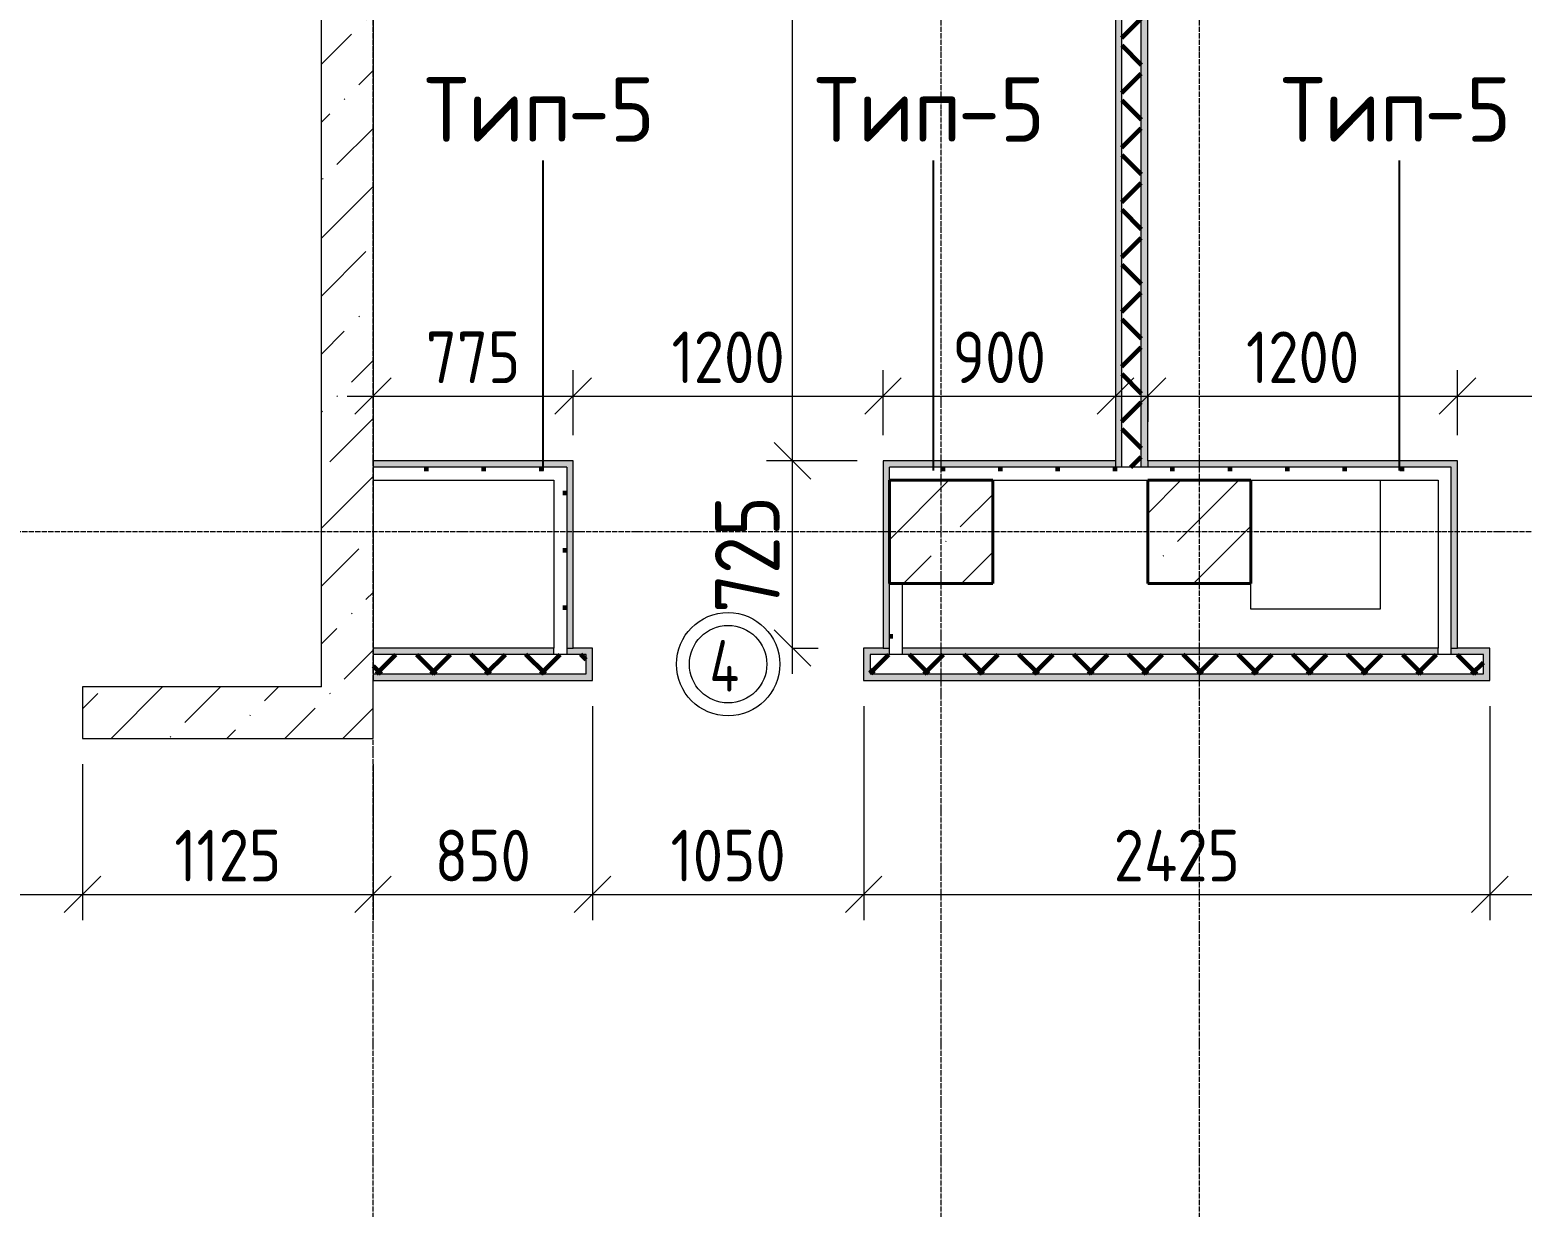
# Model space of a CAD drawing. Header units: millimetres. Extents: x -60946 to 138510, y -262288 to 24501.
# Drawn here: x 11280 to 17059, y -97159 to -92600 of the extents above; entities that cross this region are included whole.
import ezdxf

# ---------------------------------------------------------------- set-up
doc = ezdxf.new("R2010")
doc.units = ezdxf.units.MM
doc.linetypes.add('ADSK_Линия сетки', pattern=[25, 20, -2.5, 0, -2.5])
for name, color, linetype, lineweight in [('2)Тип-2', 3, 'Continuous', 60), ('2)Тип-5', 1, 'Continuous', 60), ('Марки дверей', 7, 'Continuous', 20), ('Несущие колонны', 7, 'Continuous', 18), ('Оси', 7, 'Continuous', 9), ('Перекрытие', 7, 'Continuous', 18), ('Размеры', 7, 'Continuous', 9), ('Стены внутренние', 7, 'Continuous', 18), ('Стены наружные', 7, 'Continuous', 18), ('Стены штриховка', 7, 'Continuous', 9)]:
    doc.layers.add(name, color=color, linetype=linetype, lineweight=lineweight)
doc.styles.add('GOST Common_2', font='', dxfattribs={"width": 0.9, "height": 250})
doc.styles.add('GOST Common_3', font='', dxfattribs={"width": 0.9, "height": 200})
doc.styles.add('GOST Common_4', font='', dxfattribs={"height": 250})
doc.styles.add('GOST Common_B', font='', dxfattribs={"width": 0.8, "height": 200})
doc.styles.get('GOST Common_2').set_extended_font_data('GOST Common')
doc.styles.get('GOST Common_3').set_extended_font_data('GOST Common')
doc.styles.get('GOST Common_4').set_extended_font_data('GOST Common')
doc.styles.get('GOST Common_B').set_extended_font_data('GOST Common', bold=True)
doc.dimstyles.new('ADSK_Основной_2_0_2', dxfattribs={"dimscale": 304.8, "dimtxt": 201.142999, "dimasz": 0.463911, "dimexe": 0.328084, "dimexo": 0.328084, "dimgap": 0.164042, "dimtad": 1, "dimdec": 3, "dimrnd": 0.001, "dimdsep": 46, "dimtxsty": 'GOST Common_3', "dimblk1": 'OBLIQUE', "dimblk2": 'OBLIQUE', "dimsah": 1, "dimcen": 0.09, "dimdle": 0.328084, "dimazin": 2, "dimtfac": 1, "dimtdec": 4, "dimtix": 1, "dimtmove": 0, "dimatfit": 3, "dimfxl": 1, "dimtvp": 1, "dimtolj": 1, "dimtzin": 0, "dimlwd": 20, "dimlwe": 20, "dimarcsym": 2})
doc.dimstyles.new('ADSK_Основной_2_0_3', dxfattribs={"dimscale": 304.8, "dimtxt": 201.142999, "dimasz": 0.463911, "dimexe": 0.328084, "dimexo": 0.328084, "dimgap": 0.164042, "dimtad": 1, "dimdec": 3, "dimrnd": 0.001, "dimdsep": 46, "dimtxsty": 'GOST Common_2', "dimblk1": 'OBLIQUE', "dimblk2": 'OBLIQUE', "dimsah": 1, "dimcen": 0.09, "dimdle": 0.328084, "dimazin": 2, "dimtfac": 1, "dimtdec": 4, "dimtix": 1, "dimtmove": 0, "dimatfit": 3, "dimfxl": 1, "dimtvp": 1, "dimtolj": 1, "dimtzin": 0, "dimlwd": 20, "dimlwe": 20, "dimarcsym": 2})
pattern_1 = [(45, (9.36, -97949.04), (-224.5064, 224.5064), []), (45, (233.87, -97949.04), (-224.5064, 224.5064), [396.875, -79.375, 3.353, -76.022])]
pattern_2 = [(45, (9.36, -97949.04), (84.1895, 308.696), [396.875, -79.375, 3.353, -76.022])]
pattern_3 = [(45, (9.36, -97949.04), (-106.066, 106.066), []), (135, (9.36, -97949.04), (-106.066, -106.066), [])]
pattern_4 = [(0, (9.36, -97949.04), (111.125, 111.125), [55.562, -166.687]), (90, (37.14, -97976.82), (-111.125, 111.125), [55.562, -166.687])]

# ---------------------------------------------------------------- blocks, each defined once
blk = doc.blocks.new('ADSK_КолоннаЖБ_Прямоугольная - 400x400 мм-1807143-Кладочный план 2-го этаж')
at = {"layer": 'Несущие колонны', "lineweight": 40}
for p, q in [((-200, 200), (200, 200)), ((-200, -200), (-200, 200)), ((200, 200), (200, -200)), ((200, -200), (-200, -200))]:
    blk.add_line(p, q, dxfattribs=at)
blk = doc.blocks.new('_Oblique')
at = {"color": 0, "linetype": 'ByBlock', "lineweight": -2}
blk.add_line((-0.5, -0.5), (0.5, 0.5), dxfattribs=at)
blk = doc.blocks.new('*D4785')
at = {"layer": 'Defpoints', "color": 0, "transparency": 16777216}
for p in [(9934.4, -95344.1), (11484.4, -95344.1), (11484.4, -95947.8)]:
    blk.add_point(p, dxfattribs=at)
at = {"layer": 'Размеры', "color": 0, "lineweight": 20, "transparency": 16777216}
for p, q in [((9934.4, -95444.1), (9934.4, -96047.8)), ((11484.4, -95444.1), (11484.4, -96047.8)), ((9834.4, -95947.8), (11584.4, -95947.8))]:
    blk.add_line(p, q, dxfattribs=at)
at = {"layer": 'Размеры', "color": 0, "lineweight": 20, "transparency": 16777216, "xscale": 141.4, "yscale": 141.4, "zscale": 141.4, "rotation": 180}
blk.add_blockref('_Oblique', (9934.4, -95947.8), dxfattribs=at)
at = {"layer": 'Размеры', "color": 0, "lineweight": 20, "transparency": 16777216, "xscale": 141.4, "yscale": 141.4, "zscale": 141.4}
blk.add_blockref('_Oblique', (11484.4, -95947.8), dxfattribs=at)
at = {"layer": 'Размеры', "color": 0, "lineweight": 9, "transparency": 16777216, "insert": (10709.4, -95797.8), "char_height": 200, "width": 560.473, "attachment_point": 5, "style": 'GOST Common_3'}
blk.add_mtext('\\A1;1550', dxfattribs=at)
blk = doc.blocks.new('*D4786')
at = {"layer": 'Defpoints', "color": 0, "transparency": 16777216}
for p in [(11484.4, -95344.1), (12609.4, -95344.1), (12609.4, -95947.8)]:
    blk.add_point(p, dxfattribs=at)
at = {"layer": 'Размеры', "color": 0, "lineweight": 20, "transparency": 16777216}
for p, q in [((11484.4, -95444.1), (11484.4, -96047.8)), ((12609.4, -95444.1), (12609.4, -96047.8)), ((11384.4, -95947.8), (12709.4, -95947.8))]:
    blk.add_line(p, q, dxfattribs=at)
at = {"layer": 'Размеры', "color": 0, "lineweight": 20, "transparency": 16777216, "xscale": 141.4, "yscale": 141.4, "zscale": 141.4, "rotation": 180}
blk.add_blockref('_Oblique', (11484.4, -95947.8), dxfattribs=at)
at = {"layer": 'Размеры', "color": 0, "lineweight": 20, "transparency": 16777216, "xscale": 141.4, "yscale": 141.4, "zscale": 141.4}
blk.add_blockref('_Oblique', (12609.4, -95947.8), dxfattribs=at)
at = {"layer": 'Размеры', "color": 0, "lineweight": 9, "transparency": 16777216, "insert": (12046.9, -95797.8), "char_height": 200, "width": 515.472, "attachment_point": 5, "style": 'GOST Common_3'}
blk.add_mtext('\\A1;1125', dxfattribs=at)
blk = doc.blocks.new('*D4787')
at = {"layer": 'Defpoints', "color": 0, "transparency": 16777216}
for p in [(13459.4, -95119.1), (12609.4, -95344.1), (13459.4, -95947.8)]:
    blk.add_point(p, dxfattribs=at)
at = {"layer": 'Размеры', "color": 0, "lineweight": 20, "transparency": 16777216}
for p, q in [((13459.4, -95219.1), (13459.4, -96047.8)), ((12609.4, -95444.1), (12609.4, -96047.8)), ((12509.4, -95947.8), (13559.4, -95947.8))]:
    blk.add_line(p, q, dxfattribs=at)
at = {"layer": 'Размеры', "color": 0, "lineweight": 20, "transparency": 16777216, "xscale": 141.4, "yscale": 141.4, "zscale": 141.4, "rotation": 180}
blk.add_blockref('_Oblique', (12609.4, -95947.8), dxfattribs=at)
at = {"layer": 'Размеры', "color": 0, "lineweight": 20, "transparency": 16777216, "xscale": 141.4, "yscale": 141.4, "zscale": 141.4}
blk.add_blockref('_Oblique', (13459.4, -95947.8), dxfattribs=at)
at = {"layer": 'Размеры', "color": 0, "lineweight": 9, "transparency": 16777216, "insert": (13034.4, -95797.8), "char_height": 200, "width": 454.106, "attachment_point": 5, "style": 'GOST Common_3'}
blk.add_mtext('\\A1;850', dxfattribs=at)
blk = doc.blocks.new('*D4788')
at = {"layer": 'Defpoints', "color": 0, "transparency": 16777216}
for p in [(13459.4, -95119.1), (14509.4, -95119.1), (14509.4, -95947.8)]:
    blk.add_point(p, dxfattribs=at)
at = {"layer": 'Размеры', "color": 0, "lineweight": 20, "transparency": 16777216}
for p, q in [((13459.4, -95219.1), (13459.4, -96047.8)), ((14509.4, -95219.1), (14509.4, -96047.8)), ((13359.4, -95947.8), (14609.4, -95947.8))]:
    blk.add_line(p, q, dxfattribs=at)
at = {"layer": 'Размеры', "color": 0, "lineweight": 20, "transparency": 16777216, "xscale": 141.4, "yscale": 141.4, "zscale": 141.4, "rotation": 180}
blk.add_blockref('_Oblique', (13459.4, -95947.8), dxfattribs=at)
at = {"layer": 'Размеры', "color": 0, "lineweight": 20, "transparency": 16777216, "xscale": 141.4, "yscale": 141.4, "zscale": 141.4}
blk.add_blockref('_Oblique', (14509.4, -95947.8), dxfattribs=at)
at = {"layer": 'Размеры', "color": 0, "lineweight": 9, "transparency": 16777216, "insert": (13984.4, -95797.8), "char_height": 200, "width": 560.473, "attachment_point": 5, "style": 'GOST Common_3'}
blk.add_mtext('\\A1;1050', dxfattribs=at)
blk = doc.blocks.new('*D4789')
at = {"layer": 'Defpoints', "color": 0, "transparency": 16777216}
for p in [(14509.4, -95119.1), (16934.4, -95119.1), (16934.4, -95947.8)]:
    blk.add_point(p, dxfattribs=at)
at = {"layer": 'Размеры', "color": 0, "lineweight": 20, "transparency": 16777216}
for p, q in [((14509.4, -95219.1), (14509.4, -96047.8)), ((16934.4, -95219.1), (16934.4, -96047.8)), ((14409.4, -95947.8), (17034.4, -95947.8))]:
    blk.add_line(p, q, dxfattribs=at)
at = {"layer": 'Размеры', "color": 0, "lineweight": 20, "transparency": 16777216, "xscale": 141.4, "yscale": 141.4, "zscale": 141.4, "rotation": 180}
blk.add_blockref('_Oblique', (14509.4, -95947.8), dxfattribs=at)
at = {"layer": 'Размеры', "color": 0, "lineweight": 20, "transparency": 16777216, "xscale": 141.4, "yscale": 141.4, "zscale": 141.4}
blk.add_blockref('_Oblique', (16934.4, -95947.8), dxfattribs=at)
at = {"layer": 'Размеры', "color": 0, "lineweight": 9, "transparency": 16777216, "insert": (15721.9, -95797.8), "char_height": 200, "width": 625.93, "attachment_point": 5, "style": 'GOST Common_3'}
blk.add_mtext('\\A1;2425', dxfattribs=at)
blk = doc.blocks.new('*D4790')
at = {"layer": 'Defpoints', "color": 0, "transparency": 16777216}
for p in [(16934.4, -95119.1), (18134.4, -95119.1), (18134.4, -95947.8)]:
    blk.add_point(p, dxfattribs=at)
at = {"layer": 'Размеры', "color": 0, "lineweight": 20, "transparency": 16777216}
for p, q in [((16934.4, -95219.1), (16934.4, -96047.8)), ((18134.4, -95219.1), (18134.4, -96047.8)), ((16834.4, -95947.8), (18234.4, -95947.8))]:
    blk.add_line(p, q, dxfattribs=at)
at = {"layer": 'Размеры', "color": 0, "lineweight": 20, "transparency": 16777216, "xscale": 141.4, "yscale": 141.4, "zscale": 141.4, "rotation": 180}
blk.add_blockref('_Oblique', (16934.4, -95947.8), dxfattribs=at)
at = {"layer": 'Размеры', "color": 0, "lineweight": 20, "transparency": 16777216, "xscale": 141.4, "yscale": 141.4, "zscale": 141.4}
blk.add_blockref('_Oblique', (18134.4, -95947.8), dxfattribs=at)
at = {"layer": 'Размеры', "color": 0, "lineweight": 9, "transparency": 16777216, "insert": (17534.4, -95797.8), "char_height": 200, "width": 560.473, "attachment_point": 5, "style": 'GOST Common_3'}
blk.add_mtext('\\A1;1200', dxfattribs=at)
blk = doc.blocks.new('*D4944')
at = {"layer": 'Defpoints', "color": 0, "transparency": 16777216}
for p in [(12609.4, -93918.1), (13384.4, -94018.1), (13384.4, -94269.1)]:
    blk.add_point(p, dxfattribs=at)
at = {"layer": 'Размеры', "color": 0, "lineweight": 20, "transparency": 16777216}
for p, q in [((13384.4, -94169.1), (13384.4, -93918.1)), ((12509.4, -94018.1), (13484.4, -94018.1)), ((12609.4, -94018.1), (12609.4, -94118.1))]:
    blk.add_line(p, q, dxfattribs=at)
at = {"layer": 'Размеры', "color": 0, "lineweight": 20, "transparency": 16777216, "xscale": 141.4, "yscale": 141.4, "zscale": 141.4, "rotation": 180}
blk.add_blockref('_Oblique', (12609.4, -94018.1), dxfattribs=at)
at = {"layer": 'Размеры', "color": 0, "lineweight": 20, "transparency": 16777216, "xscale": 141.4, "yscale": 141.4, "zscale": 141.4}
blk.add_blockref('_Oblique', (13384.4, -94018.1), dxfattribs=at)
at = {"layer": 'Размеры', "color": 0, "lineweight": 9, "transparency": 16777216, "insert": (12996.9, -93868.1), "char_height": 200, "width": 454.106, "attachment_point": 5, "style": 'GOST Common_3'}
blk.add_mtext('\\A1;775', dxfattribs=at)
blk = doc.blocks.new('*D4945')
at = {"layer": 'Defpoints', "color": 0, "transparency": 16777216}
for p in [(14584.4, -94018.1), (13384.4, -94269.1), (14584.4, -94269.1)]:
    blk.add_point(p, dxfattribs=at)
at = {"layer": 'Размеры', "color": 0, "lineweight": 20, "transparency": 16777216}
for p, q in [((13384.4, -94169.1), (13384.4, -93918.1)), ((14584.4, -94169.1), (14584.4, -93918.1)), ((13284.4, -94018.1), (14684.4, -94018.1))]:
    blk.add_line(p, q, dxfattribs=at)
at = {"layer": 'Размеры', "color": 0, "lineweight": 20, "transparency": 16777216, "xscale": 141.4, "yscale": 141.4, "zscale": 141.4, "rotation": 180}
blk.add_blockref('_Oblique', (13384.4, -94018.1), dxfattribs=at)
at = {"layer": 'Размеры', "color": 0, "lineweight": 20, "transparency": 16777216, "xscale": 141.4, "yscale": 141.4, "zscale": 141.4}
blk.add_blockref('_Oblique', (14584.4, -94018.1), dxfattribs=at)
at = {"layer": 'Размеры', "color": 0, "lineweight": 9, "transparency": 16777216, "insert": (13984.4, -93868.1), "char_height": 200, "width": 560.473, "attachment_point": 5, "style": 'GOST Common_3'}
blk.add_mtext('\\A1;1200', dxfattribs=at)
blk = doc.blocks.new('*D4946')
at = {"layer": 'Defpoints', "color": 0, "transparency": 16777216}
for p in [(15484.4, -93918.1), (15484.4, -94018.1), (14584.4, -94269.1)]:
    blk.add_point(p, dxfattribs=at)
at = {"layer": 'Размеры', "color": 0, "lineweight": 20, "transparency": 16777216}
for p, q in [((14584.4, -94169.1), (14584.4, -93918.1)), ((14484.4, -94018.1), (15584.4, -94018.1)), ((15484.4, -94018.1), (15484.4, -94118.1))]:
    blk.add_line(p, q, dxfattribs=at)
at = {"layer": 'Размеры', "color": 0, "lineweight": 20, "transparency": 16777216, "xscale": 141.4, "yscale": 141.4, "zscale": 141.4, "rotation": 180}
blk.add_blockref('_Oblique', (14584.4, -94018.1), dxfattribs=at)
at = {"layer": 'Размеры', "color": 0, "lineweight": 20, "transparency": 16777216, "xscale": 141.4, "yscale": 141.4, "zscale": 141.4}
blk.add_blockref('_Oblique', (15484.4, -94018.1), dxfattribs=at)
at = {"layer": 'Размеры', "color": 0, "lineweight": 9, "transparency": 16777216, "insert": (15034.4, -93868.1), "char_height": 200, "width": 454.106, "attachment_point": 5, "style": 'GOST Common_3'}
blk.add_mtext('\\A1;900', dxfattribs=at)
blk = doc.blocks.new('*D4947')
at = {"layer": 'Defpoints', "color": 0, "transparency": 16777216}
for p in [(15609.4, -93918.1), (16809.4, -94018.1), (16809.4, -94269.1)]:
    blk.add_point(p, dxfattribs=at)
at = {"layer": 'Размеры', "color": 0, "lineweight": 20, "transparency": 16777216}
for p, q in [((16809.4, -94169.1), (16809.4, -93918.1)), ((15509.4, -94018.1), (16909.4, -94018.1)), ((15609.4, -94018.1), (15609.4, -94118.1))]:
    blk.add_line(p, q, dxfattribs=at)
at = {"layer": 'Размеры', "color": 0, "lineweight": 20, "transparency": 16777216, "xscale": 141.4, "yscale": 141.4, "zscale": 141.4, "rotation": 180}
blk.add_blockref('_Oblique', (15609.4, -94018.1), dxfattribs=at)
at = {"layer": 'Размеры', "color": 0, "lineweight": 20, "transparency": 16777216, "xscale": 141.4, "yscale": 141.4, "zscale": 141.4}
blk.add_blockref('_Oblique', (16809.4, -94018.1), dxfattribs=at)
at = {"layer": 'Размеры', "color": 0, "lineweight": 9, "transparency": 16777216, "insert": (16209.4, -93868.1), "char_height": 200, "width": 560.473, "attachment_point": 5, "style": 'GOST Common_3'}
blk.add_mtext('\\A1;1200', dxfattribs=at)
blk = doc.blocks.new('*D4948')
at = {"layer": 'Defpoints', "color": 0, "transparency": 16777216}
for p in [(18259.4, -94018.1), (16809.4, -94269.1), (18259.4, -94269.1)]:
    blk.add_point(p, dxfattribs=at)
at = {"layer": 'Размеры', "color": 0, "lineweight": 20, "transparency": 16777216}
for p, q in [((16809.4, -94169.1), (16809.4, -93918.1)), ((18259.4, -94169.1), (18259.4, -93918.1)), ((16709.4, -94018.1), (18359.4, -94018.1))]:
    blk.add_line(p, q, dxfattribs=at)
at = {"layer": 'Размеры', "color": 0, "lineweight": 20, "transparency": 16777216, "xscale": 141.4, "yscale": 141.4, "zscale": 141.4, "rotation": 180}
blk.add_blockref('_Oblique', (16809.4, -94018.1), dxfattribs=at)
at = {"layer": 'Размеры', "color": 0, "lineweight": 20, "transparency": 16777216, "xscale": 141.4, "yscale": 141.4, "zscale": 141.4}
blk.add_blockref('_Oblique', (18259.4, -94018.1), dxfattribs=at)
at = {"layer": 'Размеры', "color": 0, "lineweight": 9, "transparency": 16777216, "insert": (17534.4, -93843.1), "char_height": 250, "width": 580.928, "attachment_point": 5, "style": 'GOST Common_2'}
blk.add_mtext('\\A1;1450', dxfattribs=at)
blk = doc.blocks.new('*D4964')
at = {"layer": 'Defpoints', "color": 0, "transparency": 16777216}
for p in [(14233.7, -94269.1), (14584.4, -94269.1), (14133.7, -94994.1)]:
    blk.add_point(p, dxfattribs=at)
at = {"layer": 'Размеры', "color": 0, "lineweight": 20, "transparency": 16777216}
for p, q in [((14233.7, -95094.1), (14233.7, -94169.1)), ((14484.4, -94269.1), (14133.7, -94269.1)), ((14233.7, -94994.1), (14333.7, -94994.1))]:
    blk.add_line(p, q, dxfattribs=at)
at = {"layer": 'Размеры', "color": 0, "lineweight": 20, "transparency": 16777216, "xscale": 141.4, "yscale": 141.4, "zscale": 141.4}
for p, rotation in [((14233.7, -94269.1), 90), ((14233.7, -94994.1), 270)]:
    blk.add_blockref('_Oblique', p, dxfattribs=dict(at, rotation=rotation))
at = {"layer": 'Размеры', "color": 0, "lineweight": 9, "transparency": 16777216, "insert": (14058.7, -94631.6), "char_height": 250, "width": 454.106, "attachment_point": 5, "rotation": 90, "style": 'GOST Common_2'}
blk.add_mtext('\\A1;725', dxfattribs=at)
blk = doc.blocks.new('*D4965')
at = {"layer": 'Defpoints', "color": 0, "transparency": 16777216}
for p in [(14133.7, -88594.1), (14233.7, -88594.1), (14584.4, -94269.1)]:
    blk.add_point(p, dxfattribs=at)
at = {"layer": 'Размеры', "color": 0, "lineweight": 20, "transparency": 16777216}
for p, q in [((14233.7, -94369.1), (14233.7, -88494.1)), ((14233.7, -88594.1), (14333.7, -88594.1)), ((14484.4, -94269.1), (14133.7, -94269.1))]:
    blk.add_line(p, q, dxfattribs=at)
at = {"layer": 'Размеры', "color": 0, "lineweight": 20, "transparency": 16777216, "xscale": 141.4, "yscale": 141.4, "zscale": 141.4}
for p, rotation in [((14233.7, -88594.1), 90), ((14233.7, -94269.1), 270)]:
    blk.add_blockref('_Oblique', p, dxfattribs=dict(at, rotation=rotation))
at = {"layer": 'Размеры', "color": 0, "lineweight": 9, "transparency": 16777216, "insert": (14058.7, -91431.6), "char_height": 250, "width": 605.475, "attachment_point": 5, "rotation": 90, "style": 'GOST Common_2'}
blk.add_mtext('\\A1;5675', dxfattribs=at)
blk = doc.blocks.new('М_двери1 - Марка экземпляра 2-3719212-Кладочный план 2-го этаж')
at = {"layer": 'Марки дверей'}
for radius in [2, 1.5]:
    blk.add_circle((0, 0), radius, dxfattribs=at)

msp = doc.modelspace()

# ---------------------------------------------------------------- hatches: boundary and pattern name
at = {"layer": '2)Тип-2'}
for points in [[(15509.3615, -94294.0666), (15509.3615, -88594.0666), (15484.3615, -88594.0666), (15484.3615, -94294.0666)], [(15584.3615, -94294.0666), (15609.3615, -94294.0666), (15609.3615, -88594.0666), (15584.3615, -88594.0666), (15584.3615, -94269.0666)]]:
    msp.add_hatch(color=256, dxfattribs=at).paths.add_polyline_path(points)
h = msp.add_hatch(dxfattribs=at)
h.set_pattern_fill('FP_4', color=256, style=0, pattern_type=2)
h.set_pattern_definition(pattern_3)
h.paths.add_polyline_path([(15584.3615, -94294.0666), (15584.3615, -88594.0666), (15509.3615, -88594.0666), (15509.3615, -94294.0666)])
h = msp.add_hatch(color=256, dxfattribs=at)
h.paths.add_polyline_path([(23334.3615, -95119.0666), (23334.3615, -94994.0666), (23184.3615, -94994.0666), (23184.3615, -95019.0666), (23309.3615, -95019.0666), (23309.3615, -95119.0666)])
h.paths.add_polyline_path([(30559.3615, -95119.0666), (30559.3615, -95019.0666), (30684.3615, -95019.0666), (30684.3615, -94994.0666), (30534.3615, -94994.0666), (30534.3615, -95119.0666)])
h.paths.add_polyline_path([(29334.3615, -95119.0666), (29334.3615, -94994.0666), (26409.3615, -94994.0666), (26409.3615, -95119.0666), (26434.3615, -95119.0666), (26434.3615, -95019.0666), (29309.3615, -95019.0666), (29309.3615, -95119.0666)])
h.paths.add_polyline_path([(33034.3615, -95119.0666), (33059.3615, -95119.0666), (33059.3615, -95019.0666), (33159.3615, -95019.0666), (33159.3615, -94994.0666), (33034.3615, -94994.0666)])
h.paths.add_polyline_path([(25198.8152, -95119.0666), (25209.3615, -95119.0666), (25209.3615, -94994.0666), (25059.3615, -94994.0666), (25059.3615, -95019.0666), (25184.3615, -95019.0666), (25184.3615, -95119.0666)])
h.paths.add_polyline_path([(31809.3615, -95119.0666), (31834.3615, -95119.0666), (31834.3615, -94994.0666), (31684.3615, -94994.0666), (31684.3615, -95019.0666), (31809.3615, -95019.0666), (31809.3615, -95094.0666)])
h.paths.add_polyline_path([(24534.3615, -95119.0666), (24559.3615, -95119.0666), (24559.3615, -95019.0666), (24684.3615, -95019.0666), (24684.3615, -94994.0666), (24534.3615, -94994.0666)])
h.paths.add_polyline_path([(13459.3615, -95119.0666), (13459.3615, -94994.0666), (13359.3615, -94994.0666), (13359.3615, -95019.0666), (13434.3615, -95019.0666), (13434.3615, -95119.0666)])
h.paths.add_polyline_path([(14509.3615, -95119.0666), (14534.3615, -95119.0666), (14534.3615, -95019.0666), (14609.3615, -95019.0666), (14609.3615, -94994.0666), (14509.3615, -94994.0666)])
h.paths.add_polyline_path([(18159.3615, -95119.0666), (18159.3615, -95019.0666), (18284.3615, -95019.0666), (18284.3615, -94994.0666), (18134.3615, -94994.0666), (18134.3615, -95119.0666)])
h.paths.add_polyline_path([(20584.3615, -95119.0666), (20584.3615, -95019.0666), (20709.3615, -95019.0666), (20709.3615, -94994.0666), (20559.3615, -94994.0666), (20559.3615, -95119.0666)])
h.paths.add_polyline_path([(16909.3615, -95119.0666), (16934.3615, -95119.0666), (16934.3615, -94994.0666), (16784.3615, -94994.0666), (16784.3615, -95019.0666), (16909.3615, -95019.0666), (16909.3615, -95094.0666)])
h.paths.add_polyline_path([(19359.3615, -95119.0666), (19359.3615, -94994.0666), (19209.3615, -94994.0666), (19209.3615, -95019.0666), (19334.3615, -95019.0666), (19334.3615, -95119.0666)])
h.paths.add_polyline_path([(34409.3615, -95019.0666), (34409.3615, -94994.0666), (33209.3615, -94994.0666), (33209.3615, -95019.0666), (33885.653, -95019.0666)])
h.paths.add_polyline_path([(30990.0404, -95019.0666), (31634.3615, -95019.0666), (31634.3615, -94994.0666), (30734.3615, -94994.0666), (30734.3615, -95019.0666)])
h.paths.add_polyline_path([(12609.3615, -95019.0666), (13309.3615, -95019.0666), (13309.3615, -94994.0666), (12609.3615, -94994.0666)])
h.paths.add_polyline_path([(18334.3615, -95019.0666), (19159.3615, -95019.0666), (19159.3615, -94994.0666), (18334.3615, -94994.0666)])
h.paths.add_polyline_path([(24734.3615, -95019.0666), (25009.3615, -95019.0666), (25009.3615, -94994.0666), (24734.3615, -94994.0666)])
h.paths.add_polyline_path([(14659.3615, -95019.0666), (16734.3615, -95019.0666), (16734.3615, -94994.0666), (14659.3615, -94994.0666)])
h.paths.add_polyline_path([(20759.3615, -95019.0666), (23134.3615, -95019.0666), (23134.3615, -94994.0666), (20759.3615, -94994.0666)])
h = msp.add_hatch(dxfattribs=at)
h.set_pattern_fill('FP_4', color=256, style=0, pattern_type=2)
h.set_pattern_definition(pattern_3)
h.paths.add_polyline_path([(28094.4278, -95094.0666), (29309.3615, -95094.0666), (29309.3615, -95019.0666), (26434.3615, -95019.0666), (26434.3615, -95094.0666), (27370.5247, -95094.0666)])
h.paths.add_polyline_path([(23309.3615, -95094.0666), (23309.3615, -95019.0666), (20584.3615, -95019.0666), (20584.3615, -95094.0666), (23027.1058, -95094.0666)])
h.paths.add_polyline_path([(34434.3615, -95094.0666), (34434.3615, -95019.0666), (33059.3615, -95019.0666), (33059.3615, -95094.0666), (34409.3615, -95094.0666)])
h.paths.add_polyline_path([(19334.3615, -95094.0666), (19334.3615, -95019.0666), (18159.3615, -95019.0666), (18159.3615, -95094.0666), (18683.6869, -95094.0666)])
h.paths.add_polyline_path([(30559.3615, -95094.0666), (31809.3615, -95094.0666), (31809.3615, -95019.0666), (30559.3615, -95019.0666)])
h.paths.add_polyline_path([(24559.3615, -95094.0666), (25184.3615, -95094.0666), (25184.3615, -95019.0666), (24559.3615, -95019.0666)])
h.paths.add_polyline_path([(14534.3615, -95094.0666), (16909.3615, -95094.0666), (16909.3615, -95019.0666), (14534.3615, -95019.0666)])
h.paths.add_polyline_path([(13434.3615, -95094.0666), (13434.3615, -95019.0666), (12609.3615, -95019.0666), (12609.3615, -95094.0666), (12892.4618, -95094.0666)])
h = msp.add_hatch(color=256, dxfattribs=at)
h.paths.add_polyline_path([(34409.3615, -95119.0666), (34509.3615, -95119.0666), (34509.3615, -95094.0666), (33059.3615, -95094.0666), (33059.3615, -95119.0666), (33885.653, -95119.0666)])
h.paths.add_polyline_path([(23309.3615, -95119.0666), (23309.3615, -95094.0666), (20584.3615, -95094.0666), (20584.3615, -95119.0666), (23027.1058, -95119.0666)])
h.paths.add_polyline_path([(24559.3615, -95119.0666), (25184.3615, -95119.0666), (25184.3615, -95094.0666), (24559.3615, -95094.0666)])
h.paths.add_polyline_path([(26434.3615, -95119.0666), (29309.3615, -95119.0666), (29309.3615, -95094.0666), (26434.3615, -95094.0666)])
h.paths.add_polyline_path([(31713.9435, -95119.0666), (31809.3615, -95119.0666), (31809.3615, -95094.0666), (30559.3615, -95094.0666), (30559.3615, -95119.0666), (30990.0404, -95119.0666)])
h.paths.add_polyline_path([(18159.3615, -95119.0666), (19334.3615, -95119.0666), (19334.3615, -95094.0666), (18159.3615, -95094.0666)])
h.paths.add_polyline_path([(14534.3615, -95119.0666), (16909.3615, -95119.0666), (16909.3615, -95094.0666), (14534.3615, -95094.0666)])
h.paths.add_polyline_path([(12892.4618, -95119.0666), (13434.3615, -95119.0666), (13434.3615, -95094.0666), (12609.3615, -95094.0666), (12609.3615, -95119.0666)])
at = {"layer": '2)Тип-5', "true_color": 0xd50000}
for points in [[(13384.3615, -94294.0666), (13384.3615, -94269.0666), (12609.3615, -94269.0666), (12609.3615, -94294.0666), (13359.3615, -94294.0666)], [(13384.3615, -94994.0666), (13384.3615, -94294.0666), (13359.3615, -94294.0666), (13359.3615, -94994.0666)], [(14584.3615, -94994.0666), (14609.3615, -94994.0666), (14609.3615, -94269.0666), (14584.3615, -94269.0666), (14584.3615, -94320.1736)], [(16784.3615, -94994.0666), (16809.3615, -94994.0666), (16809.3615, -94294.0666), (16784.3615, -94294.0666), (16784.3615, -94344.0666)]]:
    msp.add_hatch(color=12, dxfattribs=at).paths.add_polyline_path(points)
h = msp.add_hatch(dxfattribs=at)
h.set_pattern_fill('FP_7', color=12, style=0, pattern_type=2)
h.set_pattern_definition(pattern_4)
h.paths.add_polyline_path([(13359.3615, -94344.0666), (13359.3615, -94294.0666), (12609.3615, -94294.0666), (12609.3615, -94344.0666), (13309.3615, -94344.0666)])
h = msp.add_hatch(color=12, dxfattribs=at)
h.paths.add_polyline_path([(14659.3615, -94294.0666), (15484.3615, -94294.0666), (15484.3615, -94269.0666), (14609.3615, -94269.0666), (14609.3615, -94294.0666)])
h.paths.add_polyline_path([(16809.3615, -94294.0666), (16809.3615, -94269.0666), (15609.3615, -94269.0666), (15609.3615, -94294.0666), (16784.3615, -94294.0666)])
h = msp.add_hatch(dxfattribs=at)
h.set_pattern_fill('FP_7', color=12, style=0, pattern_type=2)
h.set_pattern_definition(pattern_4)
h.paths.add_polyline_path([(14609.3615, -95019.0666), (14659.3615, -95019.0666), (14659.3615, -94744.0666), (14609.3615, -94744.0666), (14609.3615, -94994.0666)])
h.paths.add_polyline_path([(14609.3615, -94344.0666), (14659.3615, -94344.0666), (14659.3615, -94294.0666), (14609.3615, -94294.0666), (14609.3615, -94320.1736)])
h = msp.add_hatch(dxfattribs=at)
h.set_pattern_fill('FP_7', color=12, style=0, pattern_type=2)
h.set_pattern_definition(pattern_4)
h.paths.add_polyline_path([(16511.9775, -94344.0666), (16784.3615, -94344.0666), (16784.3615, -94294.0666), (14659.3615, -94294.0666), (14659.3615, -94344.0666), (15788.0744, -94344.0666)])
h = msp.add_hatch(dxfattribs=at)
h.set_pattern_fill('FP_7', color=12, style=0, pattern_type=2)
h.set_pattern_definition(pattern_4)
h.paths.add_polyline_path([(13359.3615, -95019.0666), (13359.3615, -94344.0666), (13309.3615, -94344.0666), (13309.3615, -95019.0666)])
at = {"layer": 'Несущие колонны', "lineweight": 9}
h = msp.add_hatch(dxfattribs=at)
h.set_pattern_fill('FP_1', color=256, style=0, pattern_type=2)
h.set_pattern_definition(pattern_1)
h.paths.add_polyline_path([(14659.3615, -94744.0666), (15009.3615, -94744.0666), (15009.3615, -94344.0666), (14609.3615, -94344.0666), (14609.3615, -94744.0666)])
h = msp.add_hatch(dxfattribs=at)
h.set_pattern_fill('FP_1', color=256, style=0, pattern_type=2)
h.set_pattern_definition(pattern_1)
h.paths.add_polyline_path([(15788.0744, -94744.0666), (16009.3615, -94744.0666), (16009.3615, -94344.0666), (15609.3615, -94344.0666), (15609.3615, -94744.0666)])
at = {"layer": 'Стены наружные', "lineweight": 9}
h = msp.add_hatch(dxfattribs=at)
h.set_pattern_fill('FP_2', color=256, style=0, pattern_type=2)
h.set_pattern_definition(pattern_2)
h.paths.add_polyline_path([(12409.3615, -95144.0666), (12609.3615, -95144.0666), (12609.3615, -86944.0666), (12409.3615, -86944.0666), (12409.3615, -92883.136)])
h = msp.add_hatch(dxfattribs=at)
h.set_pattern_fill('FP_2', color=256, style=0, pattern_type=2)
h.set_pattern_definition(pattern_2)
h.paths.add_polyline_path([(11484.3615, -95344.0666), (12609.3615, -95344.0666), (12609.3615, -95144.0666), (11484.3615, -95144.0666)])
h.paths.add_polyline_path([(9934.3615, -95344.0666), (9934.3615, -95144.0666), (9009.3615, -95144.0666), (9009.3615, -95344.0666)])

# ---------------------------------------------------------------- linework, layer by layer
at = {"layer": '2)Тип-5', "lineweight": 25}
for p, q in [((13268.5896, -94306.5666), (13268.5896, -93105.782)), ((14779.2941, -94306.5666), (14779.2941, -93105.782)), ((16585.0286, -94306.5666), (16585.0286, -93105.782))]:
    msp.add_line(p, q, dxfattribs=at)
at = {"layer": 'Несущие колонны', "lineweight": 9}
for p, q in [((14659.3615, -94344.0666), (14609.3615, -94344.0666)), ((14609.3615, -94344.0666), (14609.3615, -94744.0666)), ((15009.3615, -94344.0666), (14659.3615, -94344.0666)), ((15009.3615, -94744.0666), (15009.3615, -94344.0666)), ((16009.3615, -94344.0666), (15609.3615, -94344.0666)), ((15609.3615, -94344.0666), (15609.3615, -94744.0666)), ((16009.3615, -94744.0666), (16009.3615, -94344.0666)), ((14609.3615, -94744.0666), (14659.3615, -94744.0666)), ((14659.3615, -94744.0666), (15009.3615, -94744.0666)), ((15609.3615, -94744.0666), (16009.3615, -94744.0666))]:
    msp.add_line(p, q, dxfattribs=at)
at = {"layer": 'Оси', "linetype": 'ADSK_Линия сетки', "lineweight": 5}
for p, q in [((12609.3615, -108922.9178), (12609.3615, -87921.5904)), ((14809.3615, -108922.9178), (14809.3615, -87921.5904)), ((15809.3615, -108922.9178), (15809.3615, -87921.5904)), ((62525.08, -94544.0666), (-25230.7352, -94544.0666))]:
    msp.add_line(p, q, dxfattribs=at)
at = {"layer": 'Перекрытие'}
for p, q in [((16509.3615, -94344.0666), (16509.3615, -94844.0666)), ((16009.3615, -94844.0666), (16009.3615, -94744.0666)), ((16509.3615, -94844.0666), (16009.3615, -94844.0666))]:
    msp.add_line(p, q, dxfattribs=at)
at = {"layer": 'Стены внутренние', "lineweight": 5}
for p, q in [((15484.3615, -88594.0666), (15484.3615, -94269.0666)), ((15609.3615, -94269.0666), (15609.3615, -88594.0666)), ((13384.3615, -94269.0666), (12609.3615, -94269.0666)), ((13384.3615, -94994.0666), (13384.3615, -94269.0666)), ((14584.3615, -94269.0666), (14584.3615, -94994.0666)), ((15484.3615, -94269.0666), (14584.3615, -94269.0666)), ((16809.3615, -94269.0666), (15609.3615, -94269.0666)), ((16809.3615, -94994.0666), (16809.3615, -94269.0666)), ((12609.3615, -94344.0666), (13309.3615, -94344.0666)), ((13309.3615, -94344.0666), (13309.3615, -94994.0666)), ((14609.3615, -94744.0666), (14609.3615, -94344.0666)), ((14609.3615, -94344.0666), (14659.3615, -94344.0666)), ((14659.3615, -94344.0666), (16734.3615, -94344.0666)), ((16734.3615, -94344.0666), (16734.3615, -94994.0666)), ((14659.3615, -94744.0666), (14609.3615, -94744.0666)), ((14659.3615, -94994.0666), (14659.3615, -94744.0666)), ((13309.3615, -94994.0666), (12609.3615, -94994.0666)), ((13459.3615, -94994.0666), (13384.3615, -94994.0666)), ((13459.3615, -95119.0666), (13459.3615, -94994.0666)), ((14584.3615, -94994.0666), (14509.3615, -94994.0666)), ((14509.3615, -94994.0666), (14509.3615, -95119.0666)), ((16734.3615, -94994.0666), (14659.3615, -94994.0666)), ((16934.3615, -94994.0666), (16809.3615, -94994.0666)), ((16934.3615, -95119.0666), (16934.3615, -94994.0666)), ((12609.3615, -95119.0666), (13459.3615, -95119.0666)), ((14509.3615, -95119.0666), (16934.3615, -95119.0666))]:
    msp.add_line(p, q, dxfattribs=at)
at = {"layer": 'Стены наружные', "lineweight": 9}
for p, q in [((12409.3615, -95144.0666), (12409.3615, -86944.0666)), ((12609.3615, -88594.0666), (12609.3615, -94269.0666)), ((12609.3615, -94344.0666), (12609.3615, -94994.0666)), ((12609.3615, -95344.0666), (12609.3615, -95119.0666)), ((12409.3615, -95144.0666), (11484.3615, -95144.0666)), ((11484.3615, -95144.0666), (11484.3615, -95344.0666)), ((11484.3615, -95344.0666), (12609.3615, -95344.0666))]:
    msp.add_line(p, q, dxfattribs=at)
at = {"layer": 'Стены штриховка', "lineweight": 9}
for p, q in [((15509.3615, -94294.0666), (15509.3615, -88594.0666)), ((15584.3615, -94294.0666), (15584.3615, -88594.0666)), ((12609.3615, -94269.0666), (12609.3615, -94344.0666)), ((13359.3615, -94294.0666), (12609.3615, -94294.0666)), ((13359.3615, -94294.0666), (13359.3615, -95019.0666)), ((14609.3615, -94344.0666), (14609.3615, -94294.0666)), ((16784.3615, -94294.0666), (14609.3615, -94294.0666)), ((15484.3615, -94269.0666), (15484.3615, -94294.0666)), ((15609.3615, -94269.0666), (15609.3615, -94294.0666)), ((16784.3615, -95019.0666), (16784.3615, -94294.0666)), ((14609.3615, -95019.0666), (14609.3615, -94744.0666)), ((12609.3615, -94994.0666), (12609.3615, -95119.0666)), ((13309.3615, -95019.0666), (13309.3615, -94994.0666)), ((13359.3615, -94994.0666), (13384.3615, -94994.0666)), ((14584.3615, -94994.0666), (14609.3615, -94994.0666)), ((14659.3615, -95019.0666), (14659.3615, -94994.0666)), ((16734.3615, -95019.0666), (16734.3615, -94994.0666)), ((16784.3615, -94994.0666), (16809.3615, -94994.0666)), ((13434.3615, -95019.0666), (12609.3615, -95019.0666)), ((13434.3615, -95094.0666), (13434.3615, -95019.0666)), ((16909.3615, -95019.0666), (14534.3615, -95019.0666)), ((14534.3615, -95019.0666), (14534.3615, -95094.0666)), ((16909.3615, -95094.0666), (16909.3615, -95019.0666)), ((12609.3615, -95094.0666), (13434.3615, -95094.0666)), ((14534.3615, -95094.0666), (16909.3615, -95094.0666))]:
    msp.add_line(p, q, dxfattribs=at)

# ---------------------------------------------------------------- block references
at = {"layer": 'Марки дверей', "xscale": 99.99999999999993, "yscale": 99.99999999999993, "zscale": 99.99999999999993}
msp.add_blockref('М_двери1 - Марка экземпляра 2-3719212-Кладочный план 2-го этаж', (13984.3615, -95056.5666), dxfattribs=at)
at = {"layer": 'Несущие колонны', "lineweight": 40, "rotation": 89.9999999999999}
for p in [(14809.3615, -94544.0666), (15809.3615, -94544.0666)]:
    msp.add_blockref('ADSK_КолоннаЖБ_Прямоугольная - 400x400 мм-1807143-Кладочный план 2-го этаж', p, dxfattribs=at)

# ---------------------------------------------------------------- texts
at = {"layer": '2)Тип-5', "color": 116, "lineweight": 9, "true_color": 0x008040, "char_height": 250, "attachment_point": 1, "style": 'GOST Common_4'}
for s, insert, width in [('Тип', (12808.5896, -92783.3549), 673.4175), ('-5', (13364.2146, -92783.3549), 432.91125), ('Тип', (14319.2941, -92783.3549), 673.4175), ('-5', (14874.9191, -92783.3549), 432.91125), ('Тип', (16125.0286, -92783.3549), 673.4175), ('-5', (16680.6536, -92783.3549), 432.91125)]:
    msp.add_mtext(s, dxfattribs=dict(at, insert=insert, width=width))
at = {"layer": 'Марки дверей', "lineweight": 5, "insert": (13912.3041, -94962.9076), "char_height": 200, "width": 166.751, "attachment_point": 1, "style": 'GOST Common_B'}
msp.add_mtext('\\fGOST Common|b1|i0|c204|p34|;\\W.8;4', dxfattribs=at)

# ---------------------------------------------------------------- dimensions: what is measured, and where the dimension line sits
at = {"layer": 'Размеры', "lineweight": 9}
for base, p1, p2, override, picture, middle in [((14233.6795, -88594.0666), (14584.3615, -94269.0666), (14133.6946, -88594.0666), {"dimpost": '<>', "dimfxl": 5692.866207}, '*D4965', (14058.6795, -91431.5666)), ((14233.6795, -94269.0666), (14133.6946, -94994.0666), (14584.3615, -94269.0666), {"dimpost": '<>', "dimfxl": 853.654294}, '*D4964', (14058.6795, -94631.5666))]:
    dim = msp.add_linear_dim(base=base, p1=p1, p2=p2, angle=90, dimstyle='ADSK_Основной_2_0_3', override=override, dxfattribs=at)
    dim.commit()
    dim.dimension.update_dxf_attribs({"geometry": picture, "text_midpoint": middle})
for base, p1, p2, dimstyle, override, picture, middle in [((18259.3615, -94018.0641), (16809.3615, -94269.0666), (18259.3615, -94269.0666), 'ADSK_Основной_2_0_3', {"dimpost": '<>', "dimfxl": 1450}, '*D4948', (17534.3615, -93843.0641)), ((13384.3615, -94018.0641), (12609.3615, -93918.0792), (13384.3615, -94269.0666), 'ADSK_Основной_2_0_2', {"dimpost": '<>', "dimfxl": 850.774447}, '*D4944', (12996.8615, -93868.0641)), ((14584.3615, -94018.0641), (13384.3615, -94269.0666), (14584.3615, -94269.0666), 'ADSK_Основной_2_0_2', {"dimpost": '<>', "dimfxl": 1200}, '*D4945', (13984.3615, -93868.0641)), ((15484.3615, -94018.0641), (14584.3615, -94269.0666), (15484.3615, -93918.0792), 'ADSK_Основной_2_0_2', {"dimpost": '<>', "dimfxl": 966.018716}, '*D4946', (15034.3615, -93868.0641)), ((16809.3615, -94018.0641), (15609.3615, -93918.0792), (16809.3615, -94269.0666), 'ADSK_Основной_2_0_2', {"dimpost": '<>', "dimfxl": 1250.276833}, '*D4947', (16209.3615, -93868.0641)), ((13459.3615, -95947.7511), (12609.3615, -95344.0666), (13459.3615, -95119.0666), 'ADSK_Основной_2_0_2', {"dimpost": '<>', "dimfxl": 879.27527}, '*D4787', (13034.3615, -95797.7511)), ((14509.3615, -95947.7511), (13459.3615, -95119.0666), (14509.3615, -95119.0666), 'ADSK_Основной_2_0_2', {"dimpost": '<>', "dimfxl": 1050}, '*D4788', (13984.3615, -95797.7511)), ((16934.3615, -95947.7511), (14509.3615, -95119.0666), (16934.3615, -95119.0666), 'ADSK_Основной_2_0_2', {"dimpost": '<>', "dimfxl": 2425}, '*D4789', (15721.8615, -95797.7511)), ((18134.3615, -95947.7511), (16934.3615, -95119.0666), (18134.3615, -95119.0666), 'ADSK_Основной_2_0_2', {"dimpost": '<>', "dimfxl": 1200}, '*D4790', (17534.3615, -95797.7511)), ((11484.3615, -95947.7511), (9934.3615, -95344.0666), (11484.3615, -95344.0666), 'ADSK_Основной_2_0_2', {"dimpost": '<>', "dimfxl": 1550}, '*D4785', (10709.3615, -95797.7511)), ((12609.3615, -95947.7511), (11484.3615, -95344.0666), (12609.3615, -95344.0666), 'ADSK_Основной_2_0_2', {"dimpost": '<>', "dimfxl": 1125}, '*D4786', (12046.8615, -95797.7511))]:
    dim = msp.add_linear_dim(base=base, p1=p1, p2=p2, dimstyle=dimstyle, override=override, dxfattribs=at)
    dim.commit()
    dim.dimension.update_dxf_attribs({"geometry": picture, "text_midpoint": middle})

doc.saveas('drawing.dxf')
